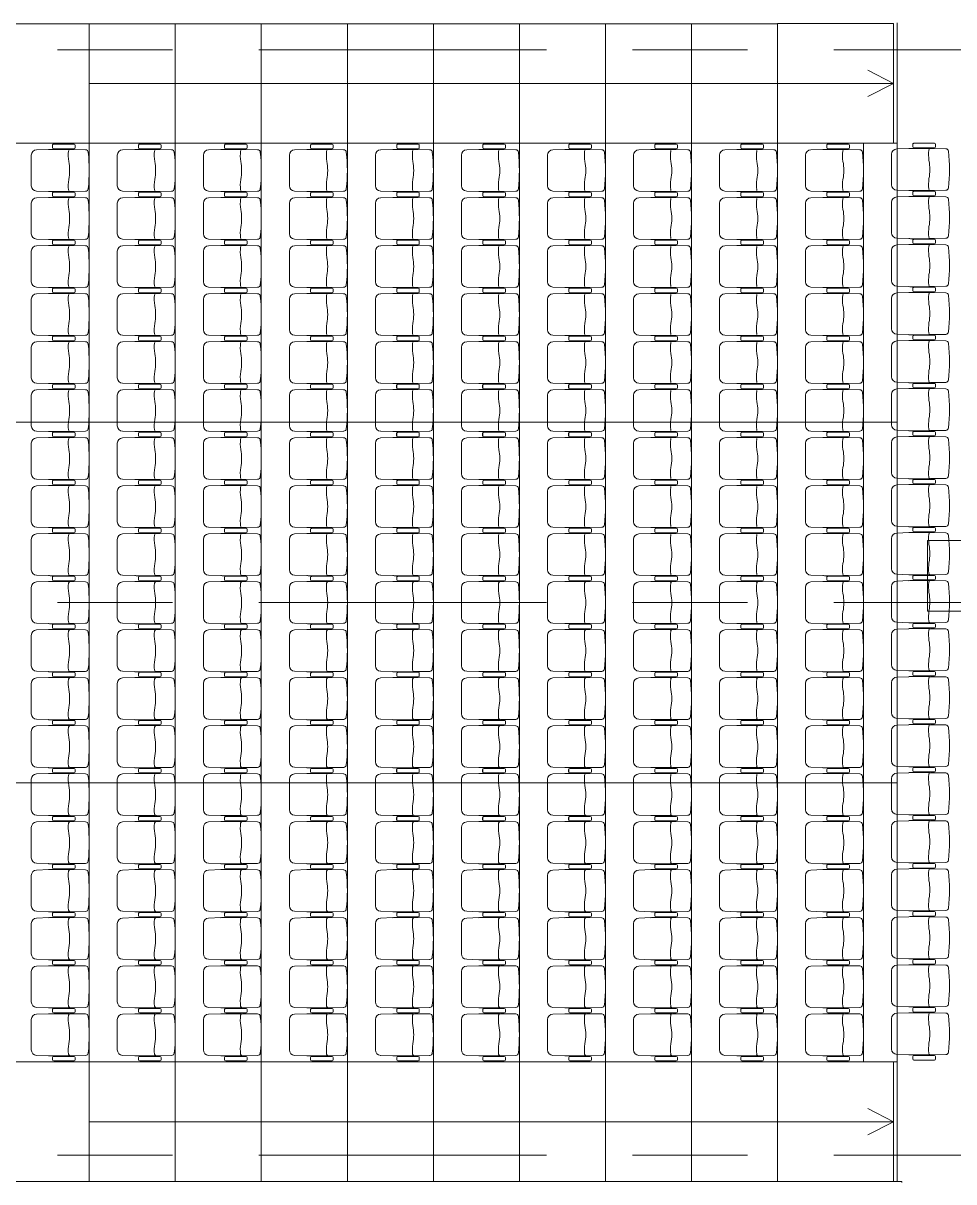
# Model space of a CAD drawing. Header units: millimetres. Extents: x 48966 to 155647, y -43515 to 30475.
# Drawn here: x 110422 to 120699, y -10077 to 2713 of the extents above; entities that cross this region are included whole.
import ezdxf

# ---------------------------------------------------------------- set-up
doc = ezdxf.new("R2010")
doc.units = ezdxf.units.MM
doc.linetypes.add('Осевые', pattern=[6350, 1270, -952.5, 3175, -952.5])
doc.layers.add('Ломаная-1', color=7, linetype='Continuous', lineweight=9, true_color=0x656565)
doc.layers.add('Рассадка_партер_ТХ_К_dwg-1', color=7, linetype='Continuous', lineweight=9, true_color=0x656565)
for name, color, linetype, lineweight in [('Марки помещений', 7, 'Continuous', 9), ('Оси-2', 7, 'Осевые', 9), ('Перекрытия', 7, 'Continuous', 9), ('Стены', 7, 'Continuous', 9)]:
    doc.layers.add(name, color=color, linetype=linetype, lineweight=lineweight)

# ---------------------------------------------------------------- blocks, each defined once
blk = doc.blocks.new('Рассадка_партер_ТХ_К_dwg_A$C344E6C13-8379877-План 2-го этажа на отм_ 0_000')
at = {"layer": 'Ломаная-1'}
for p, q in [((41, 514), (209, 517)), ((155, 537), (155, 563)), ((167, 575), (393, 575)), ((167, 525), (393, 525)), ((432, 518), (230, 518)), ((405, 537), (405, 563)), ((448, 517), (582, 513)), ((640, 117), (640, 453)), ((41, 56), (209, 53)), ((155, 7), (155, 33)), ((167, 45), (393, 45)), ((432, 53), (230, 53)), ((405, 7), (405, 33)), ((582, 57), (448, 53)), ((167, -5), (393, -5))]:
    blk.add_line(p, q, dxfattribs=at)
for centre, radius, start, end in [((41, 484), 30, 91.2274, 172.9444), ((167, 563), 12, 90, 180), ((167, 537), 12, 180, 270), ((210, 497), 20, 6.4031, 91.2274), ((230, 478), 40, 90, 108.05), ((393, 563), 12, 0, 90), ((393, 537), 12, 270, 360), ((432, -32), 550, 88.2816, 90), ((580, 453), 60, 360, 88.2816), ((1777, 285), 1777, 173.4667, 186.5333), ((722, 285), 505, 168.5788, 191.4212), ((-215, 452), 447, 351.4218, 6.1242), ((-215, 118), 447, 353.8758, 8.5782), ((41, 86), 30, 187.0556, 268.7726), ((167, 33), 12, 90, 180), ((167, 7), 12, 180, 270), ((210, 73), 20, 268.7726, 353.5969), ((230, 93), 40, 251.95, 270), ((393, 33), 12, 0, 90), ((393, 7), 12, 270, 0), ((432, 603), 550, 270, 271.7184), ((580, 117), 60, 271.7184, 0)]:
    blk.add_arc(centre, radius, start, end, dxfattribs=at)
blk = doc.blocks.new('Рассадка_партер_ТХ_К_dwg_A$C344E6C13-8379876-План 2-го этажа на отм_ 0_000')
at = {"layer": 'Ломаная-1'}
for p, q in [((41, 514), (209, 517)), ((155, 537), (155, 563)), ((167, 575), (393, 575)), ((167, 525), (393, 525)), ((432, 518), (230, 518)), ((405, 537), (405, 563)), ((448, 517), (582, 513)), ((640, 117), (640, 453)), ((41, 56), (209, 53)), ((155, 7), (155, 33)), ((167, 45), (393, 45)), ((432, 53), (230, 53)), ((405, 7), (405, 33)), ((582, 57), (448, 53)), ((167, -5), (393, -5))]:
    blk.add_line(p, q, dxfattribs=at)
for centre, radius, start, end in [((41, 484), 30, 91.2274, 172.9444), ((167, 563), 12, 90, 180), ((167, 537), 12, 180, 270), ((210, 497), 20, 6.4031, 91.2274), ((230, 478), 40, 90, 108.05), ((393, 563), 12, 0, 90), ((393, 537), 12, 270, 360), ((432, -32), 550, 88.2816, 90), ((580, 453), 60, 360, 88.2816), ((1777, 285), 1777, 173.4667, 186.5333), ((722, 285), 505, 168.5788, 191.4212), ((-215, 452), 447, 351.4218, 6.1242), ((-215, 118), 447, 353.8758, 8.5782), ((41, 86), 30, 187.0556, 268.7726), ((167, 33), 12, 90, 180), ((167, 7), 12, 180, 270), ((210, 73), 20, 268.7726, 353.5969), ((230, 93), 40, 251.95, 270), ((393, 33), 12, 0, 90), ((393, 7), 12, 270, 0), ((432, 603), 550, 270, 271.7184), ((580, 117), 60, 271.7184, 0)]:
    blk.add_arc(centre, radius, start, end, dxfattribs=at)
blk = doc.blocks.new('Рассадка_партер_ТХ_К_dwg_Сидения_партер _по П__dwg-6688590-План 2-го этажа на отм_ 0_000-8379879-План 2-го этажа на отм_ 0_000')
at = {"layer": 'Ломаная-1'}
for p, q in [((37114, 25159), (37114, 26479)), ((38064, 25159), (38064, 26479)), ((39014, 25159), (39014, 26479)), ((39964, 25159), (39964, 26479)), ((41244, 25820), (40962, 25675)), ((40914, 25159), (40914, 22079)), ((31916, 22442), (31782, 22438)), ((31932, 22442), (32134, 22442)), ((31958, 22461), (31958, 22487)), ((32197, 22499), (31970, 22499)), ((32197, 22449), (31970, 22449)), ((32323, 22438), (32155, 22442)), ((32209, 22461), (32209, 22487)), ((32866, 22442), (32732, 22438)), ((32882, 22442), (33084, 22442)), ((32908, 22461), (32908, 22487)), ((33147, 22499), (32920, 22499)), ((33147, 22449), (32920, 22449)), ((33273, 22438), (33105, 22442)), ((33159, 22461), (33159, 22487)), ((33816, 22442), (33682, 22438)), ((33832, 22442), (34034, 22442)), ((33858, 22461), (33858, 22487)), ((34097, 22499), (33870, 22499)), ((34097, 22449), (33870, 22449)), ((34223, 22438), (34055, 22442)), ((34109, 22461), (34109, 22487)), ((34766, 22442), (34632, 22438)), ((34782, 22442), (34984, 22442)), ((34808, 22461), (34808, 22487)), ((35047, 22499), (34820, 22499)), ((35047, 22449), (34820, 22449)), ((35173, 22438), (35005, 22442)), ((35059, 22461), (35059, 22487)), ((35716, 22442), (35582, 22438)), ((35732, 22442), (35934, 22442)), ((35758, 22461), (35758, 22487)), ((35997, 22499), (35770, 22499)), ((35997, 22449), (35770, 22449)), ((36123, 22438), (35955, 22442)), ((36009, 22461), (36009, 22487)), ((36666, 22442), (36532, 22438)), ((36682, 22442), (36884, 22442)), ((36708, 22461), (36708, 22487)), ((36947, 22499), (36720, 22499)), ((36947, 22449), (36720, 22449)), ((37073, 22438), (36905, 22442)), ((36959, 22461), (36959, 22487)), ((37616, 22442), (37482, 22438)), ((37632, 22442), (37834, 22442)), ((37658, 22461), (37658, 22487)), ((37897, 22499), (37670, 22499)), ((37897, 22449), (37670, 22449)), ((38023, 22438), (37855, 22442)), ((37909, 22461), (37909, 22487)), ((38566, 22442), (38432, 22438)), ((38582, 22442), (38784, 22442)), ((38608, 22461), (38608, 22487)), ((38847, 22499), (38620, 22499)), ((38847, 22449), (38620, 22449)), ((38973, 22438), (38805, 22442)), ((38859, 22461), (38859, 22487)), ((39516, 22442), (39382, 22438)), ((39532, 22442), (39734, 22442)), ((39558, 22461), (39558, 22487)), ((39797, 22499), (39570, 22499)), ((39797, 22449), (39570, 22449)), ((39923, 22438), (39755, 22442)), ((39809, 22461), (39809, 22487)), ((40466, 22442), (40332, 22438)), ((40482, 22442), (40684, 22442)), ((40508, 22461), (40508, 22487)), ((40747, 22499), (40520, 22499)), ((40747, 22449), (40520, 22449)), ((40873, 22438), (40705, 22442)), ((40759, 22461), (40759, 22487)), ((31724, 22041), (31724, 22378)), ((32674, 22041), (32674, 22378)), ((33624, 22041), (33624, 22378)), ((34574, 22041), (34574, 22378)), ((35524, 22041), (35524, 22378)), ((36474, 22041), (36474, 22378)), ((37424, 22041), (37424, 22378)), ((38374, 22041), (38374, 22378)), ((39324, 22041), (39324, 22378)), ((40274, 22041), (40274, 22378)), ((34264, 22079), (34264, 18099)), ((31782, 21981), (31916, 21977)), ((31932, 21977), (32134, 21977)), ((31958, 21931), (31958, 21957)), ((32197, 21969), (31970, 21969)), ((32197, 21919), (31970, 21919)), ((32323, 21981), (32155, 21977)), ((32209, 21931), (32209, 21957)), ((32732, 21981), (32866, 21977)), ((32882, 21977), (33084, 21977)), ((32908, 21931), (32908, 21957)), ((33147, 21969), (32920, 21969)), ((33147, 21919), (32920, 21919)), ((33273, 21981), (33105, 21977)), ((33159, 21931), (33159, 21957)), ((33682, 21981), (33816, 21977)), ((33832, 21977), (34034, 21977)), ((33858, 21931), (33858, 21957)), ((34097, 21969), (33870, 21969)), ((34097, 21919), (33870, 21919)), ((34223, 21981), (34055, 21977)), ((34109, 21931), (34109, 21957)), ((34632, 21981), (34766, 21977)), ((34782, 21977), (34984, 21977)), ((34808, 21931), (34808, 21957)), ((35047, 21969), (34820, 21969)), ((35047, 21919), (34820, 21919)), ((35173, 21981), (35005, 21977)), ((35059, 21931), (35059, 21957)), ((35582, 21981), (35716, 21977)), ((35732, 21977), (35934, 21977)), ((35758, 21931), (35758, 21957)), ((35997, 21969), (35770, 21969)), ((35997, 21919), (35770, 21919)), ((36123, 21981), (35955, 21977)), ((36009, 21931), (36009, 21957)), ((36532, 21981), (36666, 21977)), ((36682, 21977), (36884, 21977)), ((36708, 21931), (36708, 21957)), ((36947, 21969), (36720, 21969)), ((36947, 21919), (36720, 21919)), ((37073, 21981), (36905, 21977)), ((36959, 21931), (36959, 21957)), ((37482, 21981), (37616, 21977)), ((37632, 21977), (37834, 21977)), ((37658, 21931), (37658, 21957)), ((37897, 21969), (37670, 21969)), ((37897, 21919), (37670, 21919)), ((38023, 21981), (37855, 21977)), ((37909, 21931), (37909, 21957)), ((38432, 21981), (38566, 21977)), ((38582, 21977), (38784, 21977)), ((38608, 21931), (38608, 21957)), ((38847, 21969), (38620, 21969)), ((38847, 21919), (38620, 21919)), ((38973, 21981), (38805, 21977)), ((38859, 21931), (38859, 21957)), ((39382, 21981), (39516, 21977)), ((39532, 21977), (39734, 21977)), ((39558, 21931), (39558, 21957)), ((39797, 21969), (39570, 21969)), ((39797, 21919), (39570, 21919)), ((39923, 21981), (39755, 21977)), ((39809, 21931), (39809, 21957)), ((40332, 21981), (40466, 21977)), ((40482, 21977), (40684, 21977)), ((40508, 21931), (40508, 21957)), ((40747, 21969), (40520, 21969)), ((40747, 21919), (40520, 21919)), ((40873, 21981), (40705, 21977)), ((40759, 21931), (40759, 21957)), ((31782, 18198), (31916, 18202)), ((31932, 18202), (32134, 18202)), ((31958, 18247), (31958, 18221)), ((32197, 18259), (31970, 18259)), ((32197, 18209), (31970, 18209)), ((32323, 18198), (32155, 18202)), ((32209, 18247), (32209, 18221)), ((32732, 18198), (32866, 18202)), ((32882, 18202), (33084, 18202)), ((32908, 18247), (32908, 18221)), ((33147, 18259), (32920, 18259)), ((33147, 18209), (32920, 18209)), ((33273, 18198), (33105, 18202)), ((33159, 18247), (33159, 18221)), ((33682, 18198), (33816, 18202)), ((33832, 18202), (34034, 18202)), ((33858, 18247), (33858, 18221)), ((34097, 18259), (33870, 18259)), ((34097, 18209), (33870, 18209)), ((34223, 18198), (34055, 18202)), ((34109, 18247), (34109, 18221)), ((34632, 18198), (34766, 18202)), ((34782, 18202), (34984, 18202)), ((34808, 18247), (34808, 18221)), ((35047, 18259), (34820, 18259)), ((35047, 18209), (34820, 18209)), ((35173, 18198), (35005, 18202)), ((35059, 18247), (35059, 18221)), ((35582, 18198), (35716, 18202)), ((35732, 18202), (35934, 18202)), ((35758, 18247), (35758, 18221)), ((35997, 18259), (35770, 18259)), ((35997, 18209), (35770, 18209)), ((36123, 18198), (35955, 18202)), ((36009, 18247), (36009, 18221)), ((36532, 18198), (36666, 18202)), ((36682, 18202), (36884, 18202)), ((36708, 18247), (36708, 18221)), ((36947, 18259), (36720, 18259)), ((36947, 18209), (36720, 18209)), ((37073, 18198), (36905, 18202)), ((36959, 18247), (36959, 18221)), ((37482, 18198), (37616, 18202)), ((37632, 18202), (37834, 18202)), ((37658, 18247), (37658, 18221)), ((37897, 18259), (37670, 18259)), ((37897, 18209), (37670, 18209)), ((38023, 18198), (37855, 18202)), ((37909, 18247), (37909, 18221)), ((38432, 18198), (38566, 18202)), ((38582, 18202), (38784, 18202)), ((38608, 18247), (38608, 18221)), ((38847, 18259), (38620, 18259)), ((38847, 18209), (38620, 18209)), ((38973, 18198), (38805, 18202)), ((38859, 18247), (38859, 18221)), ((39382, 18198), (39516, 18202)), ((39532, 18202), (39734, 18202)), ((39558, 18247), (39558, 18221)), ((39797, 18259), (39570, 18259)), ((39797, 18209), (39570, 18209)), ((39923, 18198), (39755, 18202)), ((39809, 18247), (39809, 18221)), ((40332, 18198), (40466, 18202)), ((40482, 18202), (40684, 18202)), ((40508, 18247), (40508, 18221)), ((40746, 18259), (40520, 18259)), ((40746, 18209), (40520, 18209)), ((40873, 18198), (40705, 18202)), ((40758, 18247), (40758, 18221)), ((31724, 18138), (31724, 17801)), ((32674, 18138), (32674, 17801)), ((33624, 18138), (33624, 17801)), ((34574, 18138), (34574, 17801)), ((35524, 18138), (35524, 17801)), ((36474, 18138), (36474, 17801)), ((37424, 18138), (37424, 17801)), ((38374, 18138), (38374, 17801)), ((39324, 18138), (39324, 17801)), ((40274, 18138), (40274, 17801)), ((31916, 17737), (31782, 17741)), ((31932, 17737), (32134, 17737)), ((31958, 17717), (31958, 17691)), ((32197, 17729), (31970, 17729)), ((32197, 17679), (31970, 17679)), ((32323, 17741), (32155, 17737)), ((32209, 17717), (32209, 17691)), ((32866, 17737), (32732, 17741)), ((32882, 17737), (33084, 17737)), ((32908, 17717), (32908, 17691)), ((33147, 17729), (32920, 17729)), ((33147, 17679), (32920, 17679)), ((33273, 17741), (33105, 17737)), ((33159, 17717), (33159, 17691)), ((33816, 17737), (33682, 17741)), ((33832, 17737), (34034, 17737)), ((33858, 17717), (33858, 17691)), ((34097, 17729), (33870, 17729)), ((34097, 17679), (33870, 17679)), ((34223, 17741), (34055, 17737)), ((34109, 17717), (34109, 17691)), ((34766, 17737), (34632, 17741)), ((34782, 17737), (34984, 17737)), ((34808, 17717), (34808, 17691)), ((35047, 17729), (34820, 17729)), ((35047, 17679), (34820, 17679)), ((35173, 17741), (35005, 17737)), ((35059, 17717), (35059, 17691)), ((35716, 17737), (35582, 17741)), ((35732, 17737), (35934, 17737)), ((35758, 17717), (35758, 17691)), ((35997, 17729), (35770, 17729)), ((35997, 17679), (35770, 17679)), ((36123, 17741), (35955, 17737)), ((36009, 17717), (36009, 17691)), ((36666, 17737), (36532, 17741)), ((36682, 17737), (36884, 17737)), ((36708, 17717), (36708, 17691)), ((36947, 17729), (36720, 17729)), ((36947, 17679), (36720, 17679)), ((37073, 17741), (36905, 17737)), ((36959, 17717), (36959, 17691)), ((37616, 17737), (37482, 17741)), ((37632, 17737), (37834, 17737)), ((37658, 17717), (37658, 17691)), ((37897, 17729), (37670, 17729)), ((37897, 17679), (37670, 17679)), ((38023, 17741), (37855, 17737)), ((37909, 17717), (37909, 17691)), ((38566, 17737), (38432, 17741)), ((38582, 17737), (38784, 17737)), ((38608, 17717), (38608, 17691)), ((38847, 17729), (38620, 17729)), ((38847, 17679), (38620, 17679)), ((38973, 17741), (38805, 17737)), ((38859, 17717), (38859, 17691)), ((39516, 17737), (39382, 17741)), ((39532, 17737), (39734, 17737)), ((39558, 17717), (39558, 17691)), ((39797, 17729), (39570, 17729)), ((39797, 17679), (39570, 17679)), ((39923, 17741), (39755, 17737)), ((39809, 17717), (39809, 17691)), ((40466, 17737), (40332, 17741)), ((40482, 17737), (40684, 17737)), ((40508, 17717), (40508, 17691)), ((40746, 17729), (40520, 17729)), ((40746, 17679), (40520, 17679)), ((40873, 17741), (40705, 17737)), ((40758, 17717), (40758, 17691)), ((41244, 14359), (40962, 14214))]:
    blk.add_line(p, q, dxfattribs=at)
at = {"layer": 'Ломаная-1', "flags": 128}
for points in [[(36164, 22079), (34264, 22079), (34264, 18099), (36164, 18099), (36164, 22079), (36164, 25159), (32364, 25159), (32364, 26479), (29914, 26479)], [(29914, 25159), (32364, 25159), (32364, 22079), (29914, 22079)], [(29914, 18099), (32364, 18099), (32364, 15019), (36164, 15019), (36164, 13699), (32364, 13699), (32364, 15019), (32364, 13699), (29914, 13699)], [(29914, 15019), (32364, 15019), (29914, 15019)], [(29914, 18099), (32364, 18099), (32364, 22079), (29914, 22079)], [(29914, 25160), (32364, 25160), (32364, 22079), (36164, 22079)], [(34264, 26479), (34264, 25159), (34264, 22079), (32364, 22079), (32364, 18099), (34264, 18099), (34264, 15019), (34264, 13699)], [(32364, 26479), (36164, 26479), (36164, 25159), (32364, 25159), (32364, 26479)], [(33314, 26479), (33314, 25159), (33314, 22079), (33314, 18099), (33314, 15019), (33314, 13699)], [(35214, 26479), (35214, 25159), (35214, 22079), (35214, 18099), (35214, 15019), (35214, 13699)], [(36164, 25159), (36164, 26479), (39964, 26479), (39964, 25159), (36164, 25159), (36164, 26479)], [(39964, 25820), (41244, 25820), (40962, 25966)], [(32364, 25819), (36164, 25819), (39964, 25819)], [(38064, 18099), (38064, 22079), (38064, 25159), (39965, 25159), (39965, 22079), (39965, 18099), (36164, 18099), (36164, 15019), (32364, 15019), (32364, 18099), (36164, 18099), (36164, 15019), (36164, 13699)], [(38064, 13699), (38064, 15019), (38064, 18099), (36164, 18099), (36164, 22079), (39964, 22079), (38064, 22079), (36164, 22079), (36164, 25159), (38065, 25159), (38065, 22079)], [(37114, 13699), (37114, 15019), (37114, 18099), (37114, 22079), (37114, 25159)], [(39015, 25159), (39015, 22079), (39015, 18099), (39015, 15019), (39015, 13699)], [(41284, 22079), (39964, 22079), (39964, 25159), (41284, 25159), (41284, 22079)], [(40914, 22079), (40914, 18099), (40914, 15019)], [(39964, 15019), (41244, 15019), (41244, 13699), (39964, 13699), (39964, 15019), (39964, 18099), (38064, 18099), (38064, 15019), (36164, 15019), (39964, 15019), (39964, 13699), (36164, 13699), (36164, 15019)], [(39964, 13699), (39964, 15019), (38064, 15019)], [(39964, 14359), (41244, 14359), (40962, 14505)], [(32364, 14359), (36164, 14359), (39964, 14359)]]:
    blk.add_lwpolyline(points, dxfattribs=at)
for points in [[(41244, 25160), (39964, 25160), (39964, 26480), (41244, 26480)], [(39964, 15019), (41284, 15019), (41284, 18099), (41284, 22079), (39964, 22079), (39964, 18099), (41284, 18099), (39964, 18099)]]:
    blk.add_lwpolyline(points, close=True, dxfattribs=at)
at = {"layer": 'Ломаная-1'}
for centre, radius, start, end in [((31784, 22378), 60, 91.7184, 180), ((31932, 21892), 550, 90, 91.7184), ((31970, 22487), 12, 90, 180), ((31970, 22461), 12, 180, 270), ((32579, 22376), 447, 173.8758, 188.5782), ((32134, 22402), 40, 71.95, 90), ((32154, 22422), 20, 88.7726, 173.5969), ((32197, 22487), 12, 360, 90), ((32197, 22461), 12, 270, 360), ((32323, 22408), 30, 7.0556, 88.7726), ((30587, 22209), 1777, 353.4667, 6.5333), ((32734, 22378), 60, 91.7184, 180), ((32882, 21892), 550, 90, 91.7184), ((32920, 22487), 12, 90, 180), ((32920, 22461), 12, 180, 270), ((33529, 22376), 447, 173.8758, 188.5782), ((33084, 22402), 40, 71.95, 90), ((33104, 22422), 20, 88.7726, 173.5969), ((33147, 22487), 12, 360, 90), ((33147, 22461), 12, 270, 360), ((33273, 22408), 30, 7.0556, 88.7726), ((31537, 22209), 1777, 353.4667, 6.5333), ((33684, 22378), 60, 91.7184, 180), ((33832, 21892), 550, 90, 91.7184), ((33870, 22487), 12, 90, 180), ((33870, 22461), 12, 180, 270), ((34479, 22376), 447, 173.8758, 188.5782), ((34034, 22402), 40, 71.95, 90), ((34054, 22422), 20, 88.7726, 173.5969), ((34097, 22487), 12, 360, 90), ((34097, 22461), 12, 270, 360), ((34223, 22408), 30, 7.0556, 88.7726), ((32487, 22209), 1777, 353.4667, 6.5333), ((34634, 22378), 60, 91.7184, 180), ((34782, 21892), 550, 90, 91.7184), ((34820, 22487), 12, 90, 180), ((34820, 22461), 12, 180, 270), ((35429, 22376), 447, 173.8758, 188.5782), ((34984, 22402), 40, 71.95, 90), ((35004, 22422), 20, 88.7726, 173.5969), ((35047, 22487), 12, 360, 90), ((35047, 22461), 12, 270, 360), ((35173, 22408), 30, 7.0556, 88.7726), ((33437, 22209), 1777, 353.4667, 6.5333), ((35584, 22378), 60, 91.7184, 180), ((35732, 21892), 550, 90, 91.7184), ((35770, 22487), 12, 90, 180), ((35770, 22461), 12, 180, 270), ((36379, 22376), 447, 173.8758, 188.5782), ((35934, 22402), 40, 71.95, 90), ((35954, 22422), 20, 88.7726, 173.5969), ((35997, 22487), 12, 360, 90), ((35997, 22461), 12, 270, 360), ((36123, 22408), 30, 7.0556, 88.7726), ((34387, 22209), 1777, 353.4667, 6.5333), ((36534, 22378), 60, 91.7184, 180), ((36682, 21892), 550, 90, 91.7184), ((36720, 22487), 12, 90, 180), ((36720, 22461), 12, 180, 270), ((37329, 22376), 447, 173.8758, 188.5782), ((36884, 22402), 40, 71.95, 90), ((36904, 22422), 20, 88.7726, 173.5969), ((36947, 22487), 12, 360, 90), ((36947, 22461), 12, 270, 360), ((37073, 22408), 30, 7.0556, 88.7726), ((35337, 22209), 1777, 353.4667, 6.5333), ((37484, 22378), 60, 91.7184, 180), ((37632, 21892), 550, 90, 91.7184), ((37670, 22487), 12, 90, 180), ((37670, 22461), 12, 180, 270), ((38279, 22376), 447, 173.8758, 188.5782), ((37834, 22402), 40, 71.95, 90), ((37854, 22422), 20, 88.7726, 173.5969), ((37897, 22487), 12, 360, 90), ((37897, 22461), 12, 270, 360), ((38023, 22408), 30, 7.0556, 88.7726), ((36287, 22209), 1777, 353.4667, 6.5333), ((38434, 22378), 60, 91.7184, 180), ((38582, 21892), 550, 90, 91.7184), ((38620, 22487), 12, 90, 180), ((38620, 22461), 12, 180, 270), ((39229, 22376), 447, 173.8758, 188.5782), ((38784, 22402), 40, 71.95, 90), ((38804, 22422), 20, 88.7726, 173.5969), ((38847, 22487), 12, 360, 90), ((38847, 22461), 12, 270, 360), ((38973, 22408), 30, 7.0556, 88.7726), ((37237, 22209), 1777, 353.4667, 6.5333), ((39384, 22378), 60, 91.7184, 180), ((39532, 21892), 550, 90, 91.7184), ((39570, 22487), 12, 90, 180), ((39570, 22461), 12, 180, 270), ((40179, 22376), 447, 173.8758, 188.5782), ((39734, 22402), 40, 71.95, 90), ((39754, 22422), 20, 88.7726, 173.5969), ((39797, 22487), 12, 360, 90), ((39797, 22461), 12, 270, 360), ((39923, 22408), 30, 7.0556, 88.7726), ((38187, 22209), 1777, 353.4667, 6.5333), ((40334, 22378), 60, 91.7184, 180), ((40482, 21892), 550, 90, 91.7184), ((40520, 22487), 12, 90, 180), ((40520, 22461), 12, 180, 270), ((41129, 22376), 447, 173.8758, 188.5782), ((40684, 22402), 40, 71.95, 90), ((40704, 22422), 20, 88.7726, 173.5969), ((40747, 22487), 12, 360, 90), ((40747, 22461), 12, 270, 360), ((40873, 22408), 30, 7.0556, 88.7726), ((39137, 22209), 1777, 353.4667, 6.5333), ((31642, 22209), 505, 348.5788, 11.4212), ((32592, 22209), 505, 348.5788, 11.4212), ((33542, 22209), 505, 348.5788, 11.4212), ((34492, 22209), 505, 348.5788, 11.4212), ((35442, 22209), 505, 348.5788, 11.4212), ((36392, 22209), 505, 348.5788, 11.4212), ((37342, 22209), 505, 348.5788, 11.4212), ((38292, 22209), 505, 348.5788, 11.4212), ((39242, 22209), 505, 348.5788, 11.4212), ((40192, 22209), 505, 348.5788, 11.4212), ((31784, 22041), 60, 180, 268.2816), ((32579, 22043), 447, 171.4218, 186.1242), ((32323, 22011), 30, 271.2274, 352.9444), ((32734, 22041), 60, 180, 268.2816), ((33529, 22043), 447, 171.4218, 186.1242), ((33273, 22011), 30, 271.2274, 352.9444), ((33684, 22041), 60, 180, 268.2816), ((34479, 22043), 447, 171.4218, 186.1242), ((34223, 22011), 30, 271.2274, 352.9444), ((34634, 22041), 60, 180, 268.2816), ((35429, 22043), 447, 171.4218, 186.1242), ((35173, 22011), 30, 271.2274, 352.9444), ((35584, 22041), 60, 180, 268.2816), ((36379, 22043), 447, 171.4218, 186.1242), ((36123, 22011), 30, 271.2274, 352.9444), ((36534, 22041), 60, 180, 268.2816), ((37329, 22043), 447, 171.4218, 186.1242), ((37073, 22011), 30, 271.2274, 352.9444), ((37484, 22041), 60, 180, 268.2816), ((38279, 22043), 447, 171.4218, 186.1242), ((38023, 22011), 30, 271.2274, 352.9444), ((38434, 22041), 60, 180, 268.2816), ((39229, 22043), 447, 171.4218, 186.1242), ((38973, 22011), 30, 271.2274, 352.9444), ((39384, 22041), 60, 180, 268.2816), ((40179, 22043), 447, 171.4218, 186.1242), ((39923, 22011), 30, 271.2274, 352.9444), ((40334, 22041), 60, 180, 268.2816), ((41129, 22043), 447, 171.4218, 186.1242), ((40873, 22011), 30, 271.2274, 352.9444), ((31932, 22527), 550, 268.2816, 270), ((31970, 21957), 12, 90, 180), ((31970, 21931), 12, 180, 270), ((32154, 21997), 20, 186.4031, 271.2274), ((32134, 22017), 40, 270, 288.05), ((32197, 21957), 12, 360, 90), ((32197, 21931), 12, 270, 360), ((32882, 22527), 550, 268.2816, 270), ((32920, 21957), 12, 90, 180), ((32920, 21931), 12, 180, 270), ((33104, 21997), 20, 186.4031, 271.2274), ((33084, 22017), 40, 270, 288.05), ((33147, 21957), 12, 360, 90), ((33147, 21931), 12, 270, 360), ((33832, 22527), 550, 268.2816, 270), ((33870, 21957), 12, 90, 180), ((33870, 21931), 12, 180, 270), ((34054, 21997), 20, 186.4031, 271.2274), ((34034, 22017), 40, 270, 288.05), ((34097, 21957), 12, 360, 90), ((34097, 21931), 12, 270, 360), ((34782, 22527), 550, 268.2816, 270), ((34820, 21957), 12, 90, 180), ((34820, 21931), 12, 180, 270), ((35004, 21997), 20, 186.4031, 271.2274), ((34984, 22017), 40, 270, 288.05), ((35047, 21957), 12, 360, 90), ((35047, 21931), 12, 270, 360), ((35732, 22527), 550, 268.2816, 270), ((35770, 21957), 12, 90, 180), ((35770, 21931), 12, 180, 270), ((35954, 21997), 20, 186.4031, 271.2274), ((35934, 22017), 40, 270, 288.05), ((35997, 21957), 12, 360, 90), ((35997, 21931), 12, 270, 360), ((36682, 22527), 550, 268.2816, 270), ((36720, 21957), 12, 90, 180), ((36720, 21931), 12, 180, 270), ((36904, 21997), 20, 186.4031, 271.2274), ((36884, 22017), 40, 270, 288.05), ((36947, 21957), 12, 360, 90), ((36947, 21931), 12, 270, 360), ((37632, 22527), 550, 268.2816, 270), ((37670, 21957), 12, 90, 180), ((37670, 21931), 12, 180, 270), ((37854, 21997), 20, 186.4031, 271.2274), ((37834, 22017), 40, 270, 288.05), ((37897, 21957), 12, 360, 90), ((37897, 21931), 12, 270, 360), ((38582, 22527), 550, 268.2816, 270), ((38620, 21957), 12, 90, 180), ((38620, 21931), 12, 180, 270), ((38804, 21997), 20, 186.4031, 271.2274), ((38784, 22017), 40, 270, 288.05), ((38847, 21957), 12, 360, 90), ((38847, 21931), 12, 270, 360), ((39532, 22527), 550, 268.2816, 270), ((39570, 21957), 12, 90, 180), ((39570, 21931), 12, 180, 270), ((39754, 21997), 20, 186.4031, 271.2274), ((39734, 22017), 40, 270, 288.05), ((39797, 21957), 12, 360, 90), ((39797, 21931), 12, 270, 360), ((40482, 22527), 550, 268.2816, 270), ((40520, 21957), 12, 90, 180), ((40520, 21931), 12, 180, 270), ((40704, 21997), 20, 186.4031, 271.2274), ((40684, 22017), 40, 270, 288.05), ((40747, 21957), 12, 360, 90), ((40747, 21931), 12, 270, 360), ((31784, 18138), 60, 91.7184, 180), ((31932, 17652), 550, 90, 91.7184), ((31970, 18247), 12, 90, 180), ((31970, 18221), 12, 180, 270), ((32579, 18136), 447, 173.8758, 188.5782), ((32134, 18162), 40, 71.95, 90), ((32154, 18182), 20, 88.7726, 173.5969), ((32197, 18247), 12, 0, 90), ((32197, 18221), 12, 270, 0), ((32323, 18168), 30, 7.0556, 88.7726), ((30587, 17969), 1777, 353.4667, 6.5333), ((32734, 18138), 60, 91.7184, 180), ((32882, 17652), 550, 90, 91.7184), ((32920, 18247), 12, 90, 180), ((32920, 18221), 12, 180, 270), ((33529, 18136), 447, 173.8758, 188.5782), ((33084, 18162), 40, 71.95, 90), ((33104, 18182), 20, 88.7726, 173.5969), ((33147, 18247), 12, 0, 90), ((33147, 18221), 12, 270, 0), ((33273, 18168), 30, 7.0556, 88.7726), ((31537, 17969), 1777, 353.4667, 6.5333), ((33684, 18138), 60, 91.7184, 180), ((33832, 17652), 550, 90, 91.7184), ((33870, 18247), 12, 90, 180), ((33870, 18221), 12, 180, 270), ((34479, 18136), 447, 173.8758, 188.5782), ((34034, 18162), 40, 71.95, 90), ((34054, 18182), 20, 88.7726, 173.5969), ((34097, 18247), 12, 0, 90), ((34097, 18221), 12, 270, 0), ((34223, 18168), 30, 7.0556, 88.7726), ((32487, 17969), 1777, 353.4667, 6.5333), ((34634, 18138), 60, 91.7184, 180), ((34782, 17652), 550, 90, 91.7184), ((34820, 18247), 12, 90, 180), ((34820, 18221), 12, 180, 270), ((35429, 18136), 447, 173.8758, 188.5782), ((34984, 18162), 40, 71.95, 90), ((35004, 18182), 20, 88.7726, 173.5969), ((35047, 18247), 12, 0, 90), ((35047, 18221), 12, 270, 0), ((35173, 18168), 30, 7.0556, 88.7726), ((33437, 17969), 1777, 353.4667, 6.5333), ((35584, 18138), 60, 91.7184, 180), ((35732, 17652), 550, 90, 91.7184), ((35770, 18247), 12, 90, 180), ((35770, 18221), 12, 180, 270), ((36379, 18136), 447, 173.8758, 188.5782), ((35934, 18162), 40, 71.95, 90), ((35954, 18182), 20, 88.7726, 173.5969), ((35997, 18247), 12, 0, 90), ((35997, 18221), 12, 270, 0), ((36123, 18168), 30, 7.0556, 88.7726), ((34387, 17969), 1777, 353.4667, 6.5333), ((36534, 18138), 60, 91.7184, 180), ((36682, 17652), 550, 90, 91.7184), ((36720, 18247), 12, 90, 180), ((36720, 18221), 12, 180, 270), ((37329, 18136), 447, 173.8758, 188.5782), ((36884, 18162), 40, 71.95, 90), ((36904, 18182), 20, 88.7726, 173.5969), ((36947, 18247), 12, 0, 90), ((36947, 18221), 12, 270, 0), ((37073, 18168), 30, 7.0556, 88.7726), ((35337, 17969), 1777, 353.4667, 6.5333), ((37484, 18138), 60, 91.7184, 180), ((37632, 17652), 550, 90, 91.7184), ((37670, 18247), 12, 90, 180), ((37670, 18221), 12, 180, 270), ((38279, 18136), 447, 173.8758, 188.5782), ((37834, 18162), 40, 71.95, 90), ((37854, 18182), 20, 88.7726, 173.5969), ((37897, 18247), 12, 0, 90), ((37897, 18221), 12, 270, 0), ((38023, 18168), 30, 7.0556, 88.7726), ((36287, 17969), 1777, 353.4667, 6.5333), ((38434, 18138), 60, 91.7184, 180), ((38582, 17652), 550, 90, 91.7184), ((38620, 18247), 12, 90, 180), ((38620, 18221), 12, 180, 270), ((39229, 18136), 447, 173.8758, 188.5782), ((38784, 18162), 40, 71.95, 90), ((38804, 18182), 20, 88.7726, 173.5969), ((38847, 18247), 12, 0, 90), ((38847, 18221), 12, 270, 0), ((38973, 18168), 30, 7.0556, 88.7726), ((37237, 17969), 1777, 353.4667, 6.5333), ((39384, 18138), 60, 91.7184, 180), ((39532, 17652), 550, 90, 91.7184), ((39570, 18247), 12, 90, 180), ((39570, 18221), 12, 180, 270), ((40179, 18136), 447, 173.8758, 188.5782), ((39734, 18162), 40, 71.95, 90), ((39754, 18182), 20, 88.7726, 173.5969), ((39797, 18247), 12, 0, 90), ((39797, 18221), 12, 270, 0), ((39923, 18168), 30, 7.0556, 88.7726), ((38187, 17969), 1777, 353.4667, 6.5333), ((40334, 18138), 60, 91.7184, 180), ((40482, 17652), 550, 90, 91.7184), ((40520, 18247), 12, 90, 180), ((40520, 18221), 12, 180, 270), ((41129, 18136), 447, 173.8758, 188.5782), ((40684, 18162), 40, 71.95, 90), ((40704, 18182), 20, 88.7726, 173.5969), ((40746, 18247), 12, 0, 90), ((40746, 18221), 12, 270, 0), ((40873, 18168), 30, 7.0556, 88.7726), ((39137, 17969), 1777, 353.4667, 6.5333), ((31642, 17969), 505, 348.5788, 11.4212), ((32592, 17969), 505, 348.5788, 11.4212), ((33542, 17969), 505, 348.5788, 11.4212), ((34492, 17969), 505, 348.5788, 11.4212), ((35442, 17969), 505, 348.5788, 11.4212), ((36392, 17969), 505, 348.5788, 11.4212), ((37342, 17969), 505, 348.5788, 11.4212), ((38292, 17969), 505, 348.5788, 11.4212), ((39242, 17969), 505, 348.5788, 11.4212), ((40192, 17969), 505, 348.5788, 11.4212), ((31784, 17801), 60, 180, 268.2816), ((32579, 17803), 447, 171.4218, 186.1242), ((32734, 17801), 60, 180, 268.2816), ((33529, 17803), 447, 171.4218, 186.1242), ((33684, 17801), 60, 180, 268.2816), ((34479, 17803), 447, 171.4218, 186.1242), ((34634, 17801), 60, 180, 268.2816), ((35429, 17803), 447, 171.4218, 186.1242), ((35584, 17801), 60, 180, 268.2816), ((36379, 17803), 447, 171.4218, 186.1242), ((36534, 17801), 60, 180, 268.2816), ((37329, 17803), 447, 171.4218, 186.1242), ((37484, 17801), 60, 180, 268.2816), ((38279, 17803), 447, 171.4218, 186.1242), ((38434, 17801), 60, 180, 268.2816), ((39229, 17803), 447, 171.4218, 186.1242), ((39384, 17801), 60, 180, 268.2816), ((40179, 17803), 447, 171.4218, 186.1242), ((40334, 17801), 60, 180, 268.2816), ((41129, 17803), 447, 171.4218, 186.1242), ((31932, 18287), 550, 268.2816, 270), ((31970, 17717), 12, 90, 180), ((31970, 17691), 12, 180, 270), ((32154, 17757), 20, 186.4031, 271.2274), ((32134, 17777), 40, 270, 288.05), ((32197, 17717), 12, 0, 90), ((32197, 17691), 12, 270, 0), ((32323, 17771), 30, 271.2274, 352.9444), ((32882, 18287), 550, 268.2816, 270), ((32920, 17717), 12, 90, 180), ((32920, 17691), 12, 180, 270), ((33104, 17757), 20, 186.4031, 271.2274), ((33084, 17777), 40, 270, 288.05), ((33147, 17717), 12, 0, 90), ((33147, 17691), 12, 270, 0), ((33273, 17771), 30, 271.2274, 352.9444), ((33832, 18287), 550, 268.2816, 270), ((33870, 17717), 12, 90, 180), ((33870, 17691), 12, 180, 270), ((34054, 17757), 20, 186.4031, 271.2274), ((34034, 17777), 40, 270, 288.05), ((34097, 17717), 12, 0, 90), ((34097, 17691), 12, 270, 0), ((34223, 17771), 30, 271.2274, 352.9444), ((34782, 18287), 550, 268.2816, 270), ((34820, 17717), 12, 90, 180), ((34820, 17691), 12, 180, 270), ((35004, 17757), 20, 186.4031, 271.2274), ((34984, 17777), 40, 270, 288.05), ((35047, 17717), 12, 0, 90), ((35047, 17691), 12, 270, 0), ((35173, 17771), 30, 271.2274, 352.9444), ((35732, 18287), 550, 268.2816, 270), ((35770, 17717), 12, 90, 180), ((35770, 17691), 12, 180, 270), ((35954, 17757), 20, 186.4031, 271.2274), ((35934, 17777), 40, 270, 288.05), ((35997, 17717), 12, 0, 90), ((35997, 17691), 12, 270, 0), ((36123, 17771), 30, 271.2274, 352.9444), ((36682, 18287), 550, 268.2816, 270), ((36720, 17717), 12, 90, 180), ((36720, 17691), 12, 180, 270), ((36904, 17757), 20, 186.4031, 271.2274), ((36884, 17777), 40, 270, 288.05), ((36947, 17717), 12, 0, 90), ((36947, 17691), 12, 270, 0), ((37073, 17771), 30, 271.2274, 352.9444), ((37632, 18287), 550, 268.2816, 270), ((37670, 17717), 12, 90, 180), ((37670, 17691), 12, 180, 270), ((37854, 17757), 20, 186.4031, 271.2274), ((37834, 17777), 40, 270, 288.05), ((37897, 17717), 12, 0, 90), ((37897, 17691), 12, 270, 0), ((38023, 17771), 30, 271.2274, 352.9444), ((38582, 18287), 550, 268.2816, 270), ((38620, 17717), 12, 90, 180), ((38620, 17691), 12, 180, 270), ((38804, 17757), 20, 186.4031, 271.2274), ((38784, 17777), 40, 270, 288.05), ((38847, 17717), 12, 0, 90), ((38847, 17691), 12, 270, 0), ((38973, 17771), 30, 271.2274, 352.9444), ((39532, 18287), 550, 268.2816, 270), ((39570, 17717), 12, 90, 180), ((39570, 17691), 12, 180, 270), ((39754, 17757), 20, 186.4031, 271.2274), ((39734, 17777), 40, 270, 288.05), ((39797, 17717), 12, 0, 90), ((39797, 17691), 12, 270, 0), ((39923, 17771), 30, 271.2274, 352.9444), ((40482, 18287), 550, 268.2816, 270), ((40520, 17717), 12, 90, 180), ((40520, 17691), 12, 180, 270), ((40704, 17757), 20, 186.4031, 271.2274), ((40684, 17777), 40, 270, 288.05), ((40746, 17717), 12, 0, 90), ((40746, 17691), 12, 270, 0), ((40873, 17771), 30, 271.2274, 352.9444)]:
    blk.add_arc(centre, radius, start, end, dxfattribs=at)
at = {"rotation": 180}
for p in [(32364, 25144), (33314, 25144), (34264, 25144), (35214, 25144), (36164, 25144), (37114, 25144), (38064, 25144), (39014, 25144), (39964, 25144), (40914, 25144), (41864, 25154), (32364, 24614), (33314, 24614), (34264, 24614), (35214, 24614), (36164, 24614), (37114, 24614), (38064, 24614), (39014, 24614), (39964, 24614), (40914, 24614), (41864, 24624), (32364, 24084), (33314, 24084), (34264, 24084), (35214, 24084), (36164, 24084), (37114, 24084), (38064, 24084), (39014, 24084), (39964, 24084), (40914, 24084), (41864, 24094), (32364, 23554), (33314, 23554), (34264, 23554), (35214, 23554), (36164, 23554), (37114, 23554), (38064, 23554), (39014, 23554), (39964, 23554), (40914, 23554), (41864, 23564), (32364, 23024), (33314, 23024), (34264, 23024), (35214, 23024), (36164, 23024), (37114, 23024), (38064, 23024), (39014, 23024), (39964, 23024), (40914, 23024), (41864, 23034), (41864, 22504), (32364, 21964), (33314, 21964), (34264, 21964), (35214, 21964), (36164, 21964), (40914, 21964), (41864, 21974), (32364, 21434), (33314, 21434), (34264, 21434), (35214, 21434), (36164, 21434), (40914, 21434), (41864, 21444), (32364, 20904), (33314, 20904), (34264, 20904), (35214, 20904), (36164, 20904), (40914, 20904), (41864, 20914), (32364, 20374), (33314, 20374), (34264, 20374), (35214, 20374), (36164, 20374), (40914, 20374), (41864, 20384), (32364, 19844), (33314, 19844), (34264, 19844), (35214, 19844), (36164, 19844), (40914, 19844), (32364, 19314), (33314, 19314), (34264, 19314), (35214, 19314), (36164, 19314), (40914, 19314), (32364, 18784), (33314, 18784), (34264, 18784), (35214, 18784), (36164, 18784), (40914, 18784), (32364, 17724), (33314, 17724), (34264, 17724), (35214, 17724), (36164, 17724), (37114, 17724), (38064, 17724), (39014, 17724), (39964, 17724), (40914, 17724), (32364, 17194), (32364, 17194), (33314, 17194), (34264, 17194), (35214, 17194), (36164, 17194), (37114, 17194), (38064, 17194), (39014, 17194), (39964, 17194), (40914, 17194), (32364, 16664), (33314, 16664), (34264, 16664), (35214, 16664), (36164, 16664), (37114, 16664), (38064, 16664), (39014, 16664), (39964, 16664), (40914, 16664), (32364, 16134), (33314, 16134), (34264, 16134), (35214, 16134), (36164, 16134), (37114, 16134), (38064, 16134), (39014, 16134), (39964, 16134), (40914, 16134), (32364, 15604), (33314, 15604), (34264, 15604), (35214, 15604), (36164, 15604), (37114, 15604), (38064, 15604), (39014, 15604), (39964, 15604), (40914, 15604)]:
    blk.add_blockref('Рассадка_партер_ТХ_К_dwg_A$C344E6C13-8379877-План 2-го этажа на отм_ 0_000', p, dxfattribs=at)
at = {"extrusion": (0, 0, -1), "zscale": -1}
for p in [(-37114, 21394), (-38064, 21394), (-39014, 21394), (-39964, 21394), (-37114, 20864), (-38064, 20864), (-39014, 20864), (-39964, 20864), (-37114, 20334), (-38064, 20334), (-39014, 20334), (-39964, 20334), (-37114, 19804), (-38064, 19804), (-39014, 19804), (-39964, 19804), (-37114, 19274), (-38064, 19274), (-39014, 19274), (-39964, 19274), (-41864, 19284), (-37114, 18744), (-38064, 18744), (-39014, 18744), (-39964, 18744), (-41864, 18754), (-37114, 18214), (-38064, 18214), (-39014, 18214), (-39964, 18214), (-41864, 18224), (-41864, 17694), (-41864, 17164), (-41864, 16634), (-41864, 16104), (-41864, 15574), (-41864, 15044)]:
    blk.add_blockref('Рассадка_партер_ТХ_К_dwg_A$C344E6C13-8379876-План 2-го этажа на отм_ 0_000', p, dxfattribs=at)
blk = doc.blocks.new('Рассадка_партер_ТХ_К_dwg-8379875-План 2-го этажа на отм_ 0_000')
blk.add_blockref('Рассадка_партер_ТХ_К_dwg_Сидения_партер _по П__dwg-6688590-План 2-го этажа на отм_ 0_000-8379879-План 2-го этажа на отм_ 0_000', (-26491, -9322))
blk = doc.blocks.new('Марка помещения_Р - Марка помещения-4575829-План 2-го этажа на отм_ 0_000')
at = {"layer": 'Марки помещений'}
for p, q in [((-4.79375, -1.95625), (-4.79375, 1.95625)), ((4.79375, 1.95625), (-4.79375, 1.95625)), ((4.79375, -1.95625), (4.79375, 1.95625)), ((4.79375, -1.95625), (-4.79375, -1.95625))]:
    blk.add_line(p, q, dxfattribs=at)

msp = doc.modelspace()

# ---------------------------------------------------------------- linework, layer by layer
at = {"layer": 'Оси-2'}
for p, q in [((150171.6, 2417.1), (50565.6, 2417.1)), ((150171.6, -3682.9), (50565.6, -3682.9)), ((150171.6, -9782.9), (50565.6, -9782.9))]:
    msp.add_line(p, q, dxfattribs=at)
at = {"layer": 'Перекрытия'}
msp.add_line((120074.9, 2717.1), (120074.9, -10072.9), dxfattribs=at)
at = {"layer": 'Стены'}
for p in [(108731.6, -10072.9), (120123.5, -10082.9)]:
    msp.add_line(p, (120123.5, -10072.9), dxfattribs=at)

# ---------------------------------------------------------------- block references
at = {"layer": 'Марки помещений', "xscale": 199.9999999999999, "yscale": 199.9999999999999, "zscale": 199.9999999999999}
msp.add_blockref('Марка помещения_Р - Марка помещения-4575829-План 2-го этажа на отм_ 0_000', (121367.9, -3387.7), dxfattribs=at)
at = {"layer": 'Рассадка_партер_ТХ_К_dwg-1'}
msp.add_blockref('Рассадка_партер_ТХ_К_dwg-8379875-План 2-го этажа на отм_ 0_000', (105278.4, -14450.2), dxfattribs=at)

doc.saveas('drawing.dxf')
